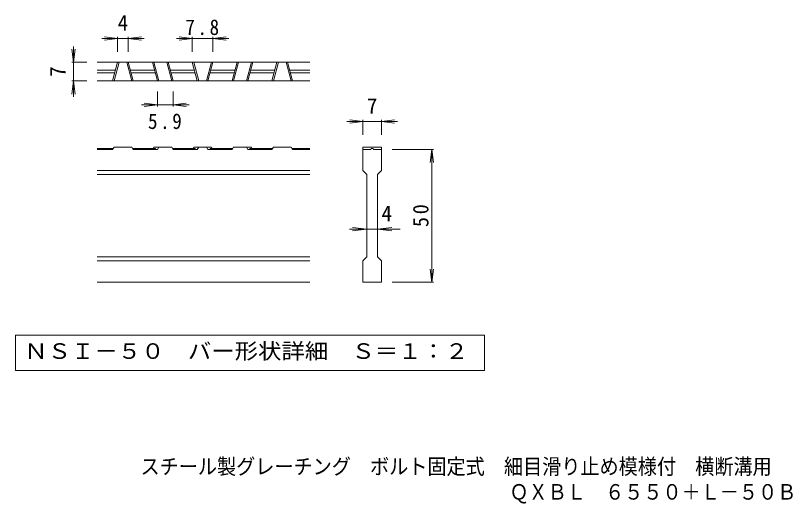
# Model space of a CAD drawing. Units: millimetres on the paper, enlarged 6 times, with parts at other scales. Extents: x -1048 to 1085, y -826 to 810.
# Drawn here: x -659 to 213, y -826 to -275 of the extents above; entities that cross this region are included whole.
import ezdxf
from ezdxf.enums import TextEntityAlignment as Align

# ---------------------------------------------------------------- set-up
doc = ezdxf.new("R2010")
doc.units = ezdxf.units.MM
doc.header["$LTSCALE"] = 6
for name, color, linetype, lineweight in [('D-0', 7, 'Continuous', 9), ('D-2', 3, 'Continuous', 9), ('D-4', 7, 'Continuous', 9)]:
    doc.layers.add(name, color=color, linetype=linetype, lineweight=lineweight)
doc.layers.add('F-0_F-0ﾚｲﾔ', color=2, linetype='Continuous')
doc.styles.add('ＭＳ ゴシック', font='')
doc.styles.get('ＭＳ ゴシック').set_extended_font_data('MS Gothic')

msp = doc.modelspace()

# ---------------------------------------------------------------- linework, layer by layer
at = {"layer": 'D-0'}
msp.add_lwpolyline([(-659.152, -635.912), (-659.152, -675.783), (-129.167, -675.783), (-129.167, -635.912)], close=True, dxfattribs=at)
at = {"layer": 'D-2'}
for p, q in [((-326.66, -327.511), (-566.66, -327.511)), ((-549.316, -348.512), (-543.689, -327.511)), ((-547.763, -348.512), (-542.136, -327.511)), ((-527.615, -348.512), (-533.242, -327.511)), ((-526.062, -348.512), (-531.689, -327.511)), ((-504.316, -327.511), (-498.689, -348.512)), ((-502.763, -327.511), (-497.136, -348.512)), ((-482.615, -348.512), (-488.242, -327.511)), ((-481.062, -348.512), (-486.689, -327.511)), ((-459.316, -327.511), (-453.689, -348.512)), ((-457.763, -327.511), (-452.136, -348.512)), ((-437.615, -327.511), (-443.242, -348.512)), ((-436.062, -327.511), (-441.689, -348.512)), ((-414.316, -348.512), (-408.689, -327.511)), ((-412.763, -348.512), (-407.136, -327.511)), ((-392.615, -327.511), (-398.242, -348.512)), ((-391.062, -327.511), (-396.689, -348.512)), ((-369.316, -348.512), (-363.689, -327.511)), ((-367.763, -348.512), (-362.136, -327.511)), ((-347.615, -348.512), (-353.242, -327.511)), ((-346.062, -348.512), (-351.689, -327.511)), ((-566.66, -336.512), (-546.1, -336.512)), ((-566.66, -339.512), (-546.904, -339.512)), ((-529.277, -336.512), (-501.904, -336.512)), ((-528.473, -339.512), (-501.1, -339.512)), ((-484.277, -336.512), (-456.904, -336.512)), ((-483.473, -339.512), (-456.1, -339.512)), ((-439.277, -339.512), (-411.904, -339.512)), ((-438.473, -336.512), (-411.1, -336.512)), ((-394.277, -339.512), (-366.904, -339.512)), ((-393.473, -336.512), (-366.1, -336.512)), ((-349.277, -336.512), (-326.66, -336.512)), ((-348.473, -339.512), (-326.66, -339.512)), ((-326.66, -348.512), (-566.66, -348.512)), ((-548.539, -424.712), (-566.66, -424.712)), ((-549.316, -425.912), (-566.66, -425.912)), ((-549.316, -425.912), (-547.763, -423.512)), ((-527.615, -423.512), (-547.763, -423.512)), ((-527.615, -423.512), (-526.062, -425.912)), ((-501.1, -424.712), (-526.838, -424.712)), ((-498.689, -425.912), (-526.062, -425.912)), ((-502.763, -423.512), (-503.539, -424.712)), ((-482.615, -423.512), (-502.763, -423.512)), ((-501.1, -424.712), (-501.1, -425.912)), ((-497.136, -423.512), (-498.689, -425.912)), ((-482.615, -423.512), (-481.062, -425.912)), ((-456.1, -424.712), (-481.838, -424.712)), ((-453.689, -425.912), (-481.062, -425.912)), ((-458.539, -424.712), (-457.763, -423.512)), ((-437.615, -423.512), (-457.763, -423.512)), ((-456.1, -424.712), (-456.1, -425.912)), ((-453.689, -425.912), (-452.136, -423.512)), ((-443.242, -423.512), (-441.689, -425.912)), ((-414.316, -425.912), (-441.689, -425.912)), ((-439.277, -424.712), (-439.277, -425.912)), ((-413.539, -424.712), (-439.277, -424.712)), ((-436.838, -424.712), (-437.615, -423.512)), ((-412.763, -423.512), (-414.316, -425.912)), ((-412.763, -423.512), (-392.615, -423.512)), ((-398.242, -423.512), (-396.689, -425.912)), ((-369.316, -425.912), (-396.689, -425.912)), ((-394.277, -424.712), (-368.539, -424.712)), ((-394.277, -424.712), (-394.277, -425.912)), ((-392.615, -423.512), (-391.838, -424.712)), ((-367.763, -423.512), (-369.316, -425.912)), ((-367.763, -423.512), (-347.615, -423.512)), ((-346.062, -425.912), (-347.615, -423.512)), ((-346.838, -424.712), (-326.66, -424.712)), ((-346.062, -425.912), (-326.66, -425.912)), ((-266.66, -423.512), (-266.66, -425.912)), ((-266.66, -449.912), (-266.66, -425.912)), ((-266.66, -425.912), (-257.66, -425.912)), ((-256.19, -424.712), (-256.13, -424.712)), ((-254.66, -425.912), (-245.66, -425.912)), ((-245.66, -425.912), (-245.66, -449.912)), ((-326.66, -449.912), (-566.66, -449.912)), ((-266.66, -449.912), (-262.16, -454.412)), ((-250.16, -454.412), (-245.66, -449.912)), ((-326.66, -454.412), (-566.66, -454.412)), ((-262.16, -547.412), (-262.16, -454.412)), ((-250.16, -454.412), (-250.16, -547.412)), ((-326.66, -547.412), (-566.66, -547.412)), ((-266.66, -551.912), (-262.16, -547.412)), ((-250.16, -547.412), (-245.66, -551.912)), ((-326.66, -551.912), (-566.66, -551.912)), ((-266.66, -575.912), (-266.66, -551.912)), ((-245.66, -551.912), (-245.66, -575.912)), ((-326.66, -575.912), (-566.66, -575.912)), ((-245.66, -575.912), (-266.66, -575.912))]:
    msp.add_line(p, q, dxfattribs=at)
msp.add_lwpolyline([(-266.66, -423.512), (-245.66, -423.512), (-245.66, -425.912)], dxfattribs=at)
for centre, start, end in [((-256.19, -426.212), 90, 168.46303), ((-256.13, -426.212), 11.53696, 90)]:
    msp.add_arc(centre, 1.5, start, end, dxfattribs=at)
at = {"layer": 'D-4'}
for p, q in [((-543.689, -300.511), (-561.689, -300.511)), ((-543.689, -300.511), (-558.56, -298.554)), ((-543.689, -300.511), (-558.56, -302.469)), ((-543.689, -298.711), (-543.689, -315.511)), ((-543.689, -300.511), (-531.689, -300.511)), ((-531.689, -300.511), (-516.817, -298.554)), ((-531.689, -298.711), (-531.689, -315.511)), ((-531.689, -300.511), (-516.817, -302.469)), ((-531.689, -300.511), (-513.689, -300.511)), ((-459.316, -300.511), (-477.316, -300.511)), ((-459.316, -300.511), (-474.187, -298.554)), ((-459.316, -300.511), (-474.187, -302.469)), ((-459.316, -298.711), (-459.316, -315.511)), ((-459.316, -300.511), (-436.062, -300.511)), ((-436.062, -300.511), (-421.19, -298.554)), ((-436.062, -298.711), (-436.062, -315.511)), ((-436.062, -300.511), (-421.19, -302.469)), ((-436.062, -300.511), (-418.062, -300.511)), ((-593.66, -327.511), (-595.618, -312.64)), ((-593.66, -327.511), (-593.66, -309.511)), ((-593.66, -327.511), (-591.702, -312.64)), ((-595.46, -327.511), (-578.66, -327.511)), ((-593.66, -327.511), (-593.66, -348.512)), ((-593.66, -348.512), (-595.618, -363.383)), ((-595.46, -348.512), (-578.66, -348.512)), ((-593.66, -348.512), (-591.702, -363.383)), ((-593.66, -348.512), (-593.66, -366.512)), ((-498.689, -377.312), (-498.689, -360.512)), ((-481.062, -377.312), (-481.062, -360.512)), ((-498.689, -375.512), (-513.56, -373.554)), ((-498.689, -375.512), (-516.689, -375.512)), ((-498.689, -375.512), (-513.56, -377.47)), ((-481.062, -375.512), (-466.19, -377.47)), ((-481.062, -375.512), (-463.062, -375.512)), ((-266.66, -394.412), (-281.531, -392.454)), ((-245.66, -394.412), (-230.788, -392.454)), ((-266.66, -394.412), (-284.66, -394.412)), ((-266.66, -394.412), (-281.531, -396.37)), ((-266.66, -392.612), (-266.66, -409.412)), ((-245.66, -394.412), (-266.66, -394.412)), ((-245.66, -392.612), (-245.66, -409.412)), ((-245.66, -394.412), (-230.788, -396.37)), ((-245.66, -394.412), (-227.66, -394.412)), ((-186.86, -425.912), (-233.66, -425.912)), ((-188.66, -425.912), (-190.618, -440.783)), ((-188.66, -425.912), (-186.702, -440.783)), ((-188.66, -575.912), (-188.66, -425.912)), ((-262.16, -515.912), (-278.532, -513.954)), ((-250.16, -515.912), (-233.788, -513.954)), ((-262.16, -515.912), (-281.66, -515.912)), ((-262.16, -515.912), (-278.532, -517.87)), ((-250.16, -515.912), (-262.16, -515.912)), ((-250.16, -515.912), (-233.788, -517.87)), ((-250.16, -515.912), (-224.66, -515.912)), ((-188.66, -575.912), (-190.618, -561.04)), ((-188.66, -575.912), (-186.702, -561.04)), ((-186.86, -575.912), (-233.66, -575.912))]:
    msp.add_line(p, q, dxfattribs=at)
msp.add_lwpolyline([(-498.689, -375.512), (-481.062, -375.512), (-466.19, -373.554)], dxfattribs=at)

# ---------------------------------------------------------------- texts
at = {"layer": 'D-0', "color": 2, "style": 'ＭＳ ゴシック', "width": 1.1}
msp.add_text('ＮＳＩ－５０\u3000バー形状詳細\u3000Ｓ＝１：２', height=17.6, dxfattribs=at).set_placement((-649.16, -667.847), align=Align.BOTTOM_LEFT)
at = {"layer": 'D-4', "color": 2, "style": 'ＭＳ ゴシック'}
for s, p in [('4', (-543.689, -296.911)), ('7', (-262.16, -390.812)), ('4', (-245.66, -512.312))]:
    msp.add_text(s, height=17.6, dxfattribs=at).set_placement(p, align=Align.BOTTOM_LEFT)
msp.add_text('7', height=17.6, rotation=90, dxfattribs=at).set_placement((-597.26, -344.012), align=Align.BOTTOM_LEFT)
at = {"layer": 'D-4', "color": 2, "char_height": 17.6, "attachment_point": 7, "style": 'ＭＳ ゴシック'}
for s, insert in [('\\T1.27;\\W0.9;7.8', (-467.189, -296.911)), ('\\T1.27;\\W0.9;5.9', (-509.375, -403.112))]:
    msp.add_mtext(s, dxfattribs=dict(at, insert=insert))
at = {"layer": 'D-4', "color": 2, "insert": (-192.26, -513.662), "char_height": 17.6, "attachment_point": 7, "rotation": 90, "style": 'ＭＳ ゴシック'}
msp.add_mtext('\\T1.27;\\W0.95;50', dxfattribs=at)
at = {"layer": 'F-0_F-0ﾚｲﾔ', "style": 'ＭＳ ゴシック', "width": 0.9}
for s, p in [('スチール製グレーチング\u3000ボルト固定式\u3000細目滑り止め模様付\u3000横断溝用', (-517.799, -798.248)), ('ＱＸＢＬ\u3000６５５０＋Ｌ－５０ＢＱ', (-101.035, -826.923))]:
    msp.add_text(s, height=17.6, dxfattribs=at).set_placement(p, align=Align.BOTTOM_LEFT)

doc.saveas('drawing.dxf')
